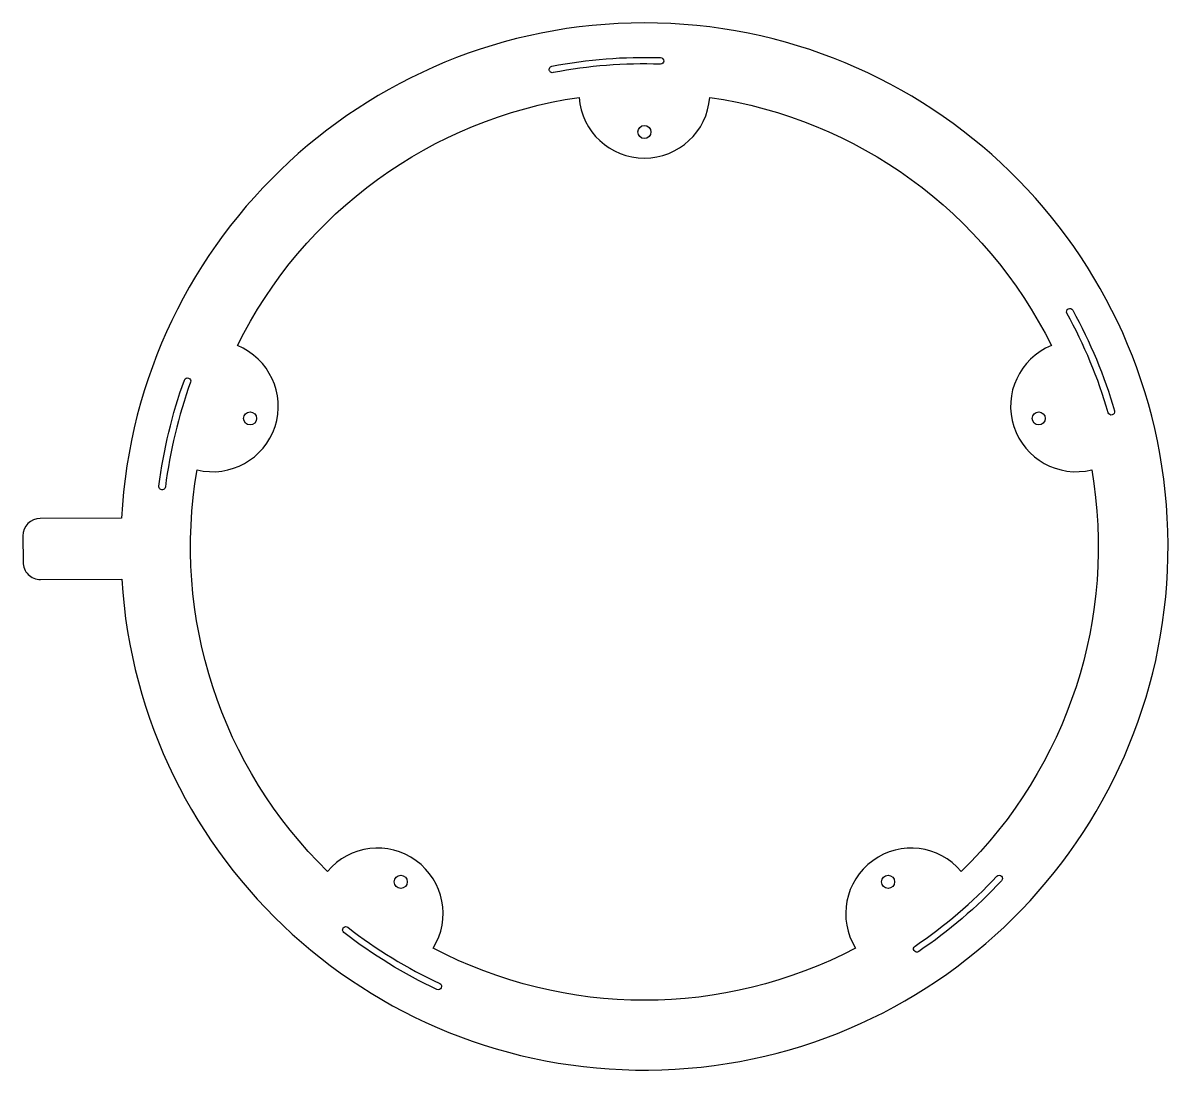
# Model space of a CAD drawing. Header units: millimetres. Extents: x -711 to 601, y -595 to 605.
import ezdxf

# ---------------------------------------------------------------- set-up
doc = ezdxf.new("R2010")
doc.units = ezdxf.units.MM

msp = doc.modelspace()

# ---------------------------------------------------------------- linework, layer by layer
for points in [[(-597.7506947616245, -32.06999172440376, 34.25652276482189), (-598.0365569938605, 37.92942457876349), (-691.0574845611972, 37.54954755402001, 0.4142135623730948), (-710.9756428671777, 17.46803940104755), (-710.8531304819337, -12.5317104431672, 0.4142135623730954), (-690.7716223289611, -32.44986874914776)], [(-103.5182107919571, 548.3935465452236, -0.9999999999999998), (-104.9368078139295, 555.7581634727529, -0.0559216604390965), (19.6631537815762, 565.5676377907517, -0.9999999999999998), (19.4144899436623, 558.0717611711887, 0.0559216604390964)], [(75.88439849583209, 519.967137909243, -0.2468175987586222), (467.3691988639041, 235.53678137415, 0.9303068590620597), (513.6010597031313, 93.24974437628342, -0.2468175987586223), (364.0671720414951, -366.9682399297482, 0.93030685906206), (243.0305890012434, -454.9064649529436, -0.2468175987586222), (-240.8712364116285, -454.9064649529436, 0.9303068590620597), (-361.9078194518806, -366.9682399297483, -0.2468175987586223), (-511.4417071135165, 93.24974437628332, 0.9303068590620615), (-465.2098462742896, 235.5367813741499, -0.2468175987586222), (-73.72504590621746, 519.967137909243, 0.93030685906206)], [(485.1977257661139, 272.6560083373534, -0.9999999999999998), (491.763522097099, 276.2809660667651, -0.0559216604390964), (539.5963922001388, 160.8106549313799, -0.9999999999999998), (532.3905485439569, 158.7307950316119, 0.0559216604390964)], [(-547.6834225475434, 73.69900412820932, -0.9999999999999998), (-555.1259600544468, 74.62562997413355, -0.0559216604390964), (-525.9518188945325, 196.1585296498114, -0.9999999999999998), (-518.8996579419546, 193.6056830232136, 0.0559216604390964)], [(404.8789725221423, -372.4537046663475, -0.9999999999999998), (410.3554548398729, -377.5779745093188, -0.0559216604390965), (315.3178327475046, -458.7520258005112, -0.9999999999999998), (311.1130402882801, -452.5415732908426, 0.0559216604390964)], [(-233.4766834747191, -495.4158955674546, -0.9999999999999998), (-236.657827594559, -502.2078262273485, -0.0559216604390965), (-343.2271783606503, -436.9058377944476, -0.9999999894632878), (-338.6200393599083, -430.9877071581872, 0.0559216604390964)]]:
    msp.add_lwpolyline(points, format="xyb", close=True)
for centre, radius in [((1.079676294807292, 480.3757917553978), 7.500000000000017), ((-450.6721689453915, 152.1588640834972), 7.500000000000019), ((452.8315215350061, 152.1588640834972), 7.500000000000017), ((-278.1183185441181, -378.9072805727041), 7.500000000000018), ((280.2776711337326, -378.9072805727039), 7.500000000000019)]:
    msp.add_circle(centre, radius)

doc.saveas('drawing.dxf')
